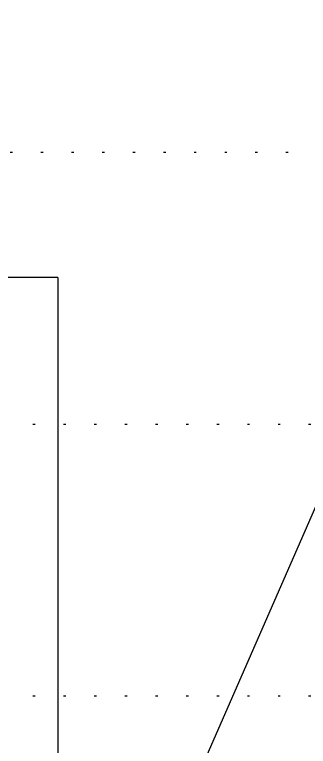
# Model space of a CAD drawing. Header units: millimetres. Extents: x -1499 to 6658, y -12483 to -6008.
# Drawn here: x 2308.25 to 2321.19, y -10867.29 to -10834.99 of the extents above; entities that cross this region are included whole.
import ezdxf

# ---------------------------------------------------------------- set-up
doc = ezdxf.new("R2010")
doc.units = ezdxf.units.MM
doc.linetypes.add('A-DOTLN01H', pattern=[0.125, 0, -0.125])
for name, color, linetype in [('CR-GRID', 56, 'A-DOTLN01H'), ('CR-LEAL', 1, 'Continuous'), ('CS-DIML', 1, 'Continuous'), ('종단지반선', 3, 'Continuous')]:
    doc.layers.add(name, color=color, linetype=linetype)

msp = doc.modelspace()

# ---------------------------------------------------------------- linework, layer by layer
at = {"layer": 'CR-GRID', "linetype": 'A-DOTLN01H', "ltscale": 10}
for p, q in [((696.157, -10841.058), (6196.157, -10841.058)), ((2236.157, -10865.058), (6196.157, -10865.058))]:
    msp.add_line(p, q, dxfattribs=at)
at = {"layer": 'CR-GRID', "color": 6, "linetype": 'A-DOTLN01H', "ltscale": 10}
msp.add_line((2236.157, -10853.058), (6196.157, -10853.058), dxfattribs=at)
at = {"layer": 'CR-LEAL'}
msp.add_line((2310.157, -10846.589), (2310.157, -10885.124), dxfattribs=at)
at = {"layer": 'CS-DIML'}
msp.add_line((2310.157, -10846.589), (2277.358, -10846.588), dxfattribs=at)
at = {"layer": '종단지반선', "flags": 128}
msp.add_lwpolyline([(2381.457, -10694.358), (2376.157, -10704.444), (2356.157, -10759.722), (2336.157, -10823.166), (2316.157, -10868.958), (2296.157, -10916.268), (2282.257, -10926.06), (2280.157, -10938.51), (2276.157, -10939.65), (2256.157, -10954.968)], dxfattribs=at)

doc.saveas('drawing.dxf')
